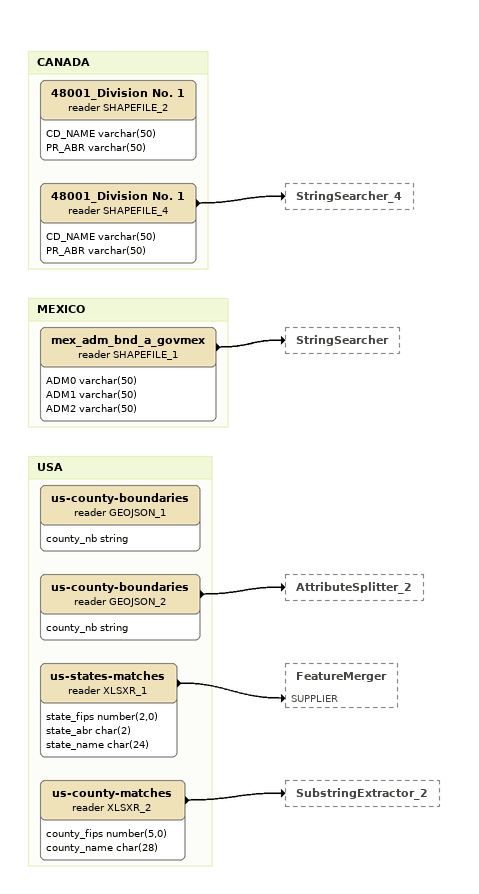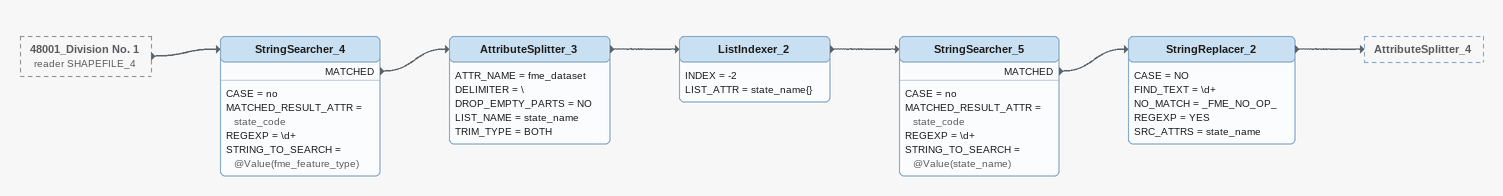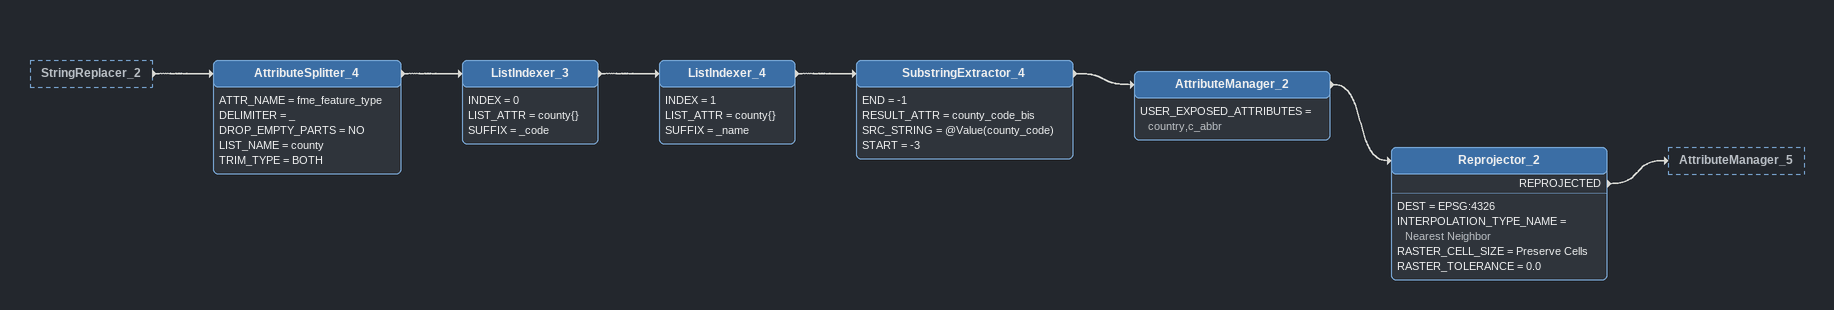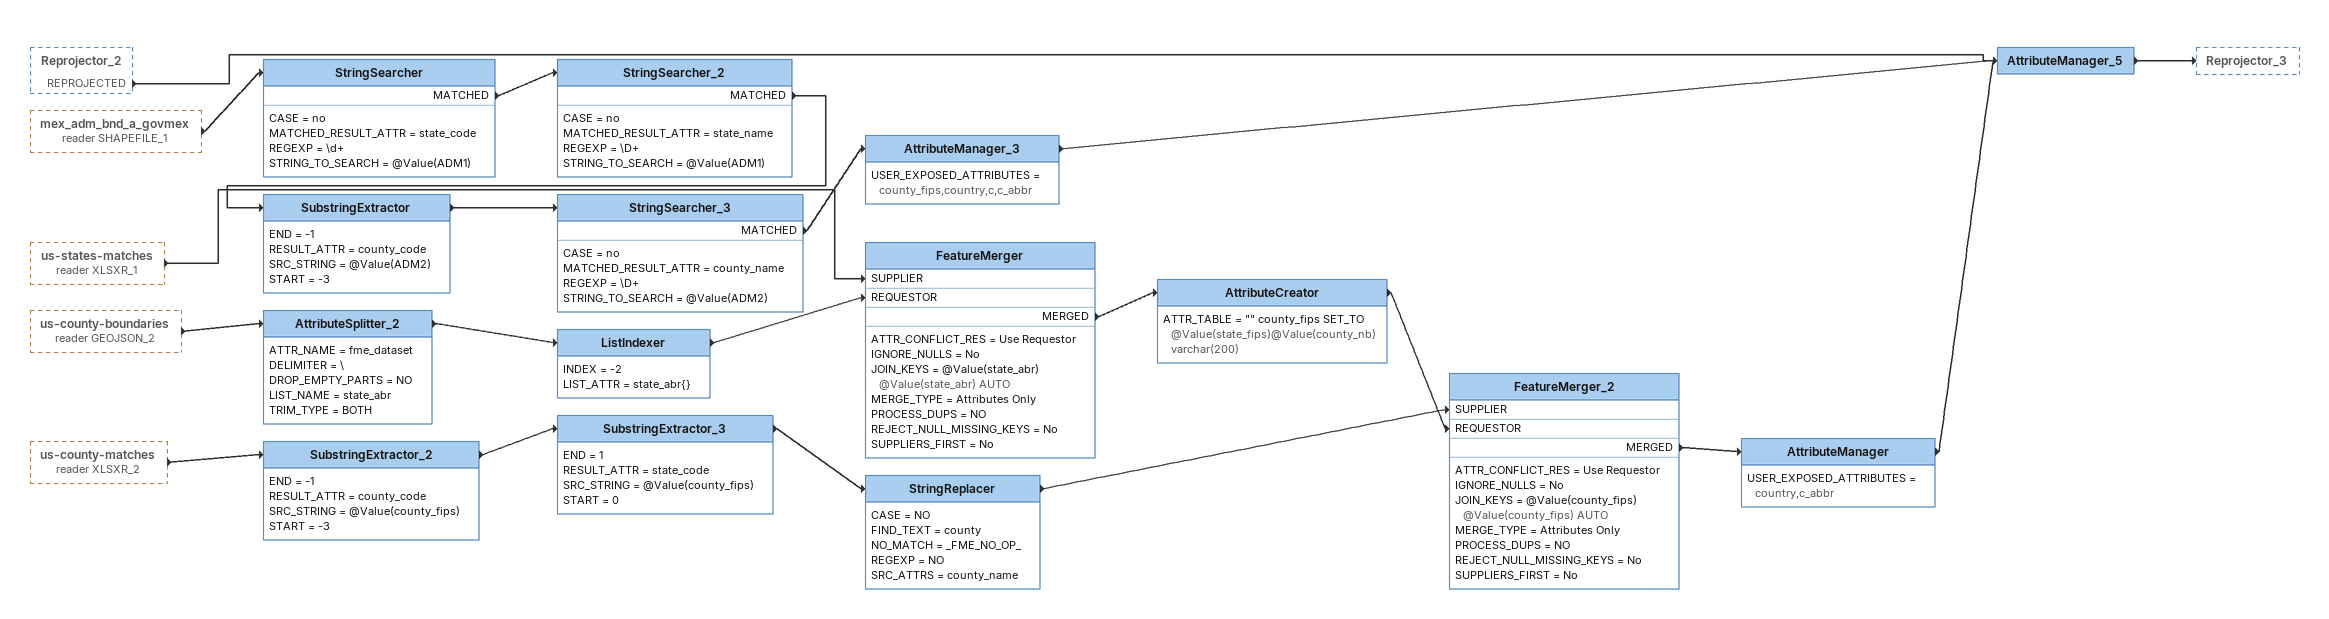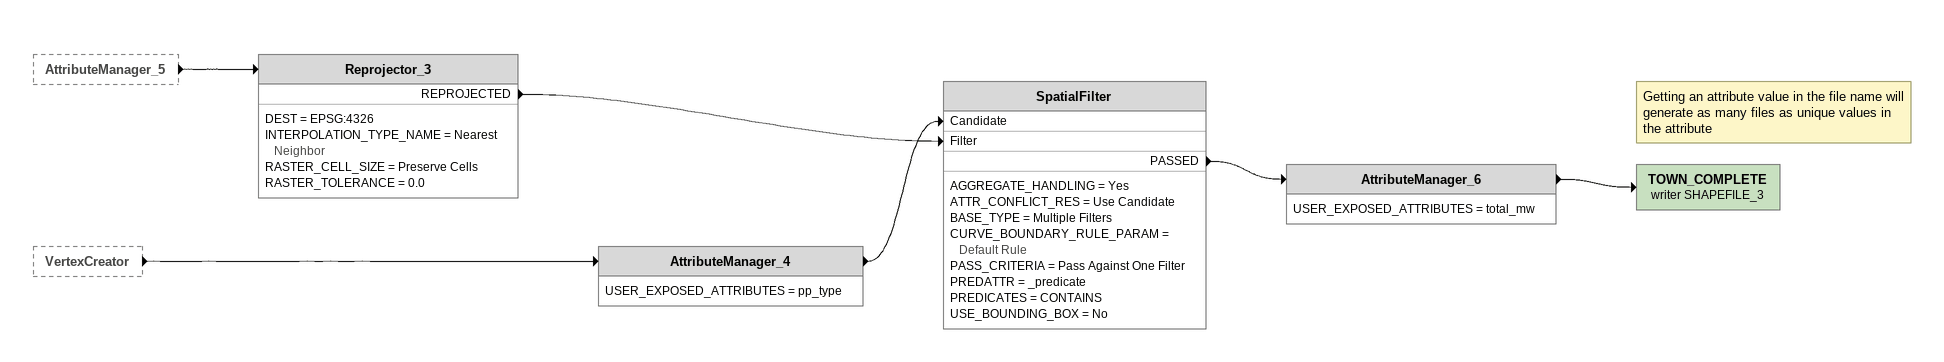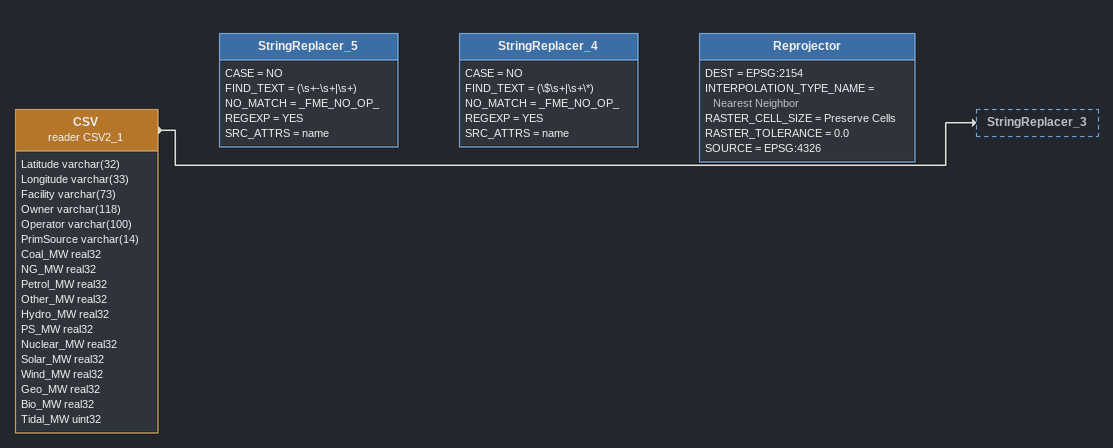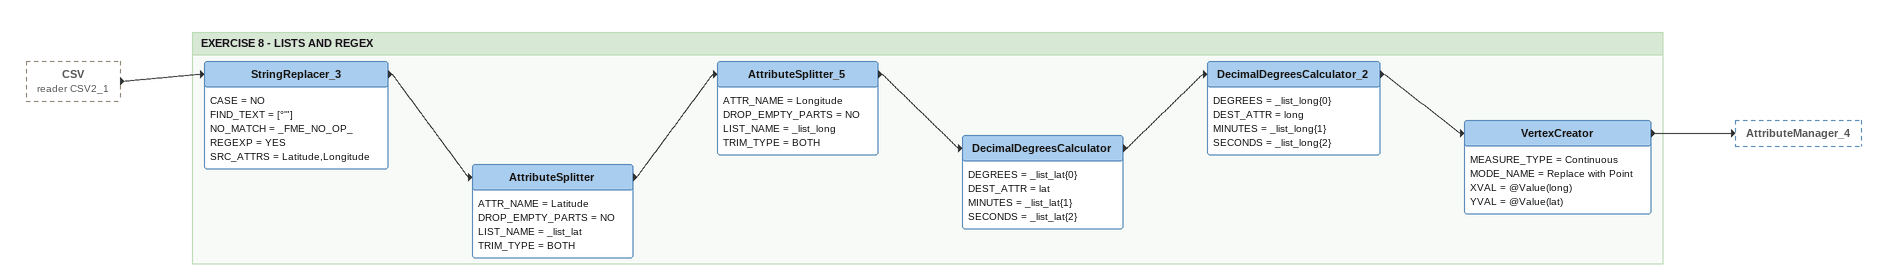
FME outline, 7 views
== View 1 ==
Bookmark: CANADA
48001_Division No. 1 (reader SHAPEFILE_2)
    attributes: CD_NAME varchar(50), PR_ABR varchar(50)
48001_Division No. 1 (reader SHAPEFILE_4)
    attributes: CD_NAME varchar(50), PR_ABR varchar(50)
    -> StringSearcher_4

Bookmark: MEXICO
mex_adm_bnd_a_govmex (reader SHAPEFILE_1)
    attributes: ADM0 varchar(50), ADM1 varchar(50), ADM2 varchar(50)
    -> StringSearcher

Bookmark: USA
us-county-boundaries (reader GEOJSON_1)
    attributes: county_nb string
us-county-boundaries (reader GEOJSON_2)
    attributes: county_nb string
    -> AttributeSplitter_2
us-states-matches (reader XLSXR_1)
    attributes: state_fips number(2,0), state_abr char(2), state_name char(24)
    -> FeatureMerger [SUPPLIER]
us-county-matches (reader XLSXR_2)
    attributes: county_fips number(5,0), county_name char(28)
    -> SubstringExtractor_2

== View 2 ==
48001_Division No. 1 (reader SHAPEFILE_4) [outside]
    -> StringSearcher_4
StringSearcher_4
    CASE = no
    MATCHED_RESULT_ATTR = state_code
    REGEXP = \d+
    STRING_TO_SEARCH = @Value(fme_feature_type)
    MATCHED -> AttributeSplitter_3
AttributeSplitter_3
    ATTR_NAME = fme_dataset
    DELIMITER = \
    DROP_EMPTY_PARTS = NO
    LIST_NAME = state_name
    TRIM_TYPE = BOTH
    -> ListIndexer_2
ListIndexer_2
    INDEX = -2
    LIST_ATTR = state_name{}
    -> StringSearcher_5
StringSearcher_5
    CASE = no
    MATCHED_RESULT_ATTR = state_code
    REGEXP = \d+
    STRING_TO_SEARCH = @Value(state_name)
    MATCHED -> StringReplacer_2
StringReplacer_2
    CASE = NO
    FIND_TEXT = \d+
    NO_MATCH = _FME_NO_OP_
    REGEXP = YES
    SRC_ATTRS = state_name
    -> AttributeSplitter_4

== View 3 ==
StringReplacer_2 [outside]
    -> AttributeSplitter_4
AttributeSplitter_4
    ATTR_NAME = fme_feature_type
    DELIMITER = _
    DROP_EMPTY_PARTS = NO
    LIST_NAME = county
    TRIM_TYPE = BOTH
    -> ListIndexer_3
ListIndexer_3
    INDEX = 0
    LIST_ATTR = county{}
    SUFFIX = _code
    -> ListIndexer_4
ListIndexer_4
    INDEX = 1
    LIST_ATTR = county{}
    SUFFIX = _name
    -> SubstringExtractor_4
SubstringExtractor_4
    END = -1
    RESULT_ATTR = county_code_bis
    SRC_STRING = @Value(county_code)
    START = -3
    -> AttributeManager_2
AttributeManager_2
    USER_EXPOSED_ATTRIBUTES = country,c_abbr
    -> Reprojector_2
Reprojector_2
    DEST = EPSG:4326
    INTERPOLATION_TYPE_NAME = Nearest Neighbor
    RASTER_CELL_SIZE = Preserve Cells
    RASTER_TOLERANCE = 0.0
    REPROJECTED -> AttributeManager_5

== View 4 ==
Reprojector_2 [outside]
    REPROJECTED -> AttributeManager_5
mex_adm_bnd_a_govmex (reader SHAPEFILE_1) [outside]
    -> StringSearcher
us-states-matches (reader XLSXR_1) [outside]
    -> FeatureMerger [SUPPLIER]
us-county-boundaries (reader GEOJSON_2) [outside]
    -> AttributeSplitter_2
us-county-matches (reader XLSXR_2) [outside]
    -> SubstringExtractor_2
StringSearcher
    CASE = no
    MATCHED_RESULT_ATTR = state_code
    REGEXP = \d+
    STRING_TO_SEARCH = @Value(ADM1)
    MATCHED -> StringSearcher_2
StringSearcher_2
    CASE = no
    MATCHED_RESULT_ATTR = state_name
    REGEXP = \D+
    STRING_TO_SEARCH = @Value(ADM1)
    MATCHED -> SubstringExtractor
SubstringExtractor
    END = -1
    RESULT_ATTR = county_code
    SRC_STRING = @Value(ADM2)
    START = -3
    -> StringSearcher_3
StringSearcher_3
    CASE = no
    MATCHED_RESULT_ATTR = county_name
    REGEXP = \D+
    STRING_TO_SEARCH = @Value(ADM2)
    MATCHED -> AttributeManager_3
AttributeManager_3
    USER_EXPOSED_ATTRIBUTES = county_fips,country,c,c_abbr
    -> AttributeManager_5
AttributeSplitter_2
    ATTR_NAME = fme_dataset
    DELIMITER = \
    DROP_EMPTY_PARTS = NO
    LIST_NAME = state_abr
    TRIM_TYPE = BOTH
    -> ListIndexer
ListIndexer
    INDEX = -2
    LIST_ATTR = state_abr{}
    -> FeatureMerger [REQUESTOR]
FeatureMerger
    ATTR_CONFLICT_RES = Use Requestor
    IGNORE_NULLS = No
    JOIN_KEYS = @Value(state_abr) @Value(state_abr) AUTO
    MERGE_TYPE = Attributes Only
    PROCESS_DUPS = NO
    REJECT_NULL_MISSING_KEYS = No
    SUPPLIERS_FIRST = No
    MERGED -> AttributeCreator
AttributeCreator
    ATTR_TABLE = "" county_fips SET_TO @Value(state_fips)@Value(county_nb) varchar(200)
    -> FeatureMerger_2 [REQUESTOR]
SubstringExtractor_2
    END = -1
    RESULT_ATTR = county_code
    SRC_STRING = @Value(county_fips)
    START = -3
    -> SubstringExtractor_3
SubstringExtractor_3
    END = 1
    RESULT_ATTR = state_code
    SRC_STRING = @Value(county_fips)
    START = 0
    -> StringReplacer
StringReplacer
    CASE = NO
    FIND_TEXT = county
    NO_MATCH = _FME_NO_OP_
    REGEXP = NO
    SRC_ATTRS = county_name
    -> FeatureMerger_2 [SUPPLIER]
FeatureMerger_2
    ATTR_CONFLICT_RES = Use Requestor
    IGNORE_NULLS = No
    JOIN_KEYS = @Value(county_fips) @Value(county_fips) AUTO
    MERGE_TYPE = Attributes Only
    PROCESS_DUPS = NO
    REJECT_NULL_MISSING_KEYS = No
    SUPPLIERS_FIRST = No
    MERGED -> AttributeManager
AttributeManager
    USER_EXPOSED_ATTRIBUTES = country,c_abbr
    -> AttributeManager_5
AttributeManager_5
    -> Reprojector_3

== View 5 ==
AttributeManager_5 [outside]
    -> Reprojector_3
VertexCreator [outside]
    -> AttributeManager_4
Reprojector_3
    DEST = EPSG:4326
    INTERPOLATION_TYPE_NAME = Nearest Neighbor
    RASTER_CELL_SIZE = Preserve Cells
    RASTER_TOLERANCE = 0.0
    REPROJECTED -> SpatialFilter [Filter]
AttributeManager_4
    USER_EXPOSED_ATTRIBUTES = pp_type
    -> SpatialFilter [Candidate]
SpatialFilter
    AGGREGATE_HANDLING = Yes
    ATTR_CONFLICT_RES = Use Candidate
    BASE_TYPE = Multiple Filters
    CURVE_BOUNDARY_RULE_PARAM = Default Rule
    PASS_CRITERIA = Pass Against One Filter
    PREDATTR = _predicate
    PREDICATES = CONTAINS
    USE_BOUNDING_BOX = No
    PASSED -> AttributeManager_6
AttributeManager_6
    USER_EXPOSED_ATTRIBUTES = total_mw
    -> TOWN_COMPLETE (writer SHAPEFILE_3)
Note: Getting an attribute value in the file name will generate as many files as unique values in the attribute
TOWN_COMPLETE (writer SHAPEFILE_3)

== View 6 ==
CSV (reader CSV2_1)
    attributes: Latitude varchar(32), Longitude varchar(33), Facility varchar(73), Owner varchar(118), Operator varchar(100), PrimSource varchar(14), Coal_MW real32, NG_MW real32, Petrol_MW real32, Other_MW real32, Hydro_MW real32, PS_MW real32, Nuclear_MW real32, Solar_MW real32, Wind_MW real32, Geo_MW real32, Bio_MW real32, Tidal_MW uint32
    -> StringReplacer_3
StringReplacer_5
    CASE = NO
    FIND_TEXT = (\s+-\s+|\s+)
    NO_MATCH = _FME_NO_OP_
    REGEXP = YES
    SRC_ATTRS = name
StringReplacer_4
    CASE = NO
    FIND_TEXT = (\$\s+|\s+\*)
    NO_MATCH = _FME_NO_OP_
    REGEXP = YES
    SRC_ATTRS = name
Reprojector
    DEST = EPSG:2154
    INTERPOLATION_TYPE_NAME = Nearest Neighbor
    RASTER_CELL_SIZE = Preserve Cells
    RASTER_TOLERANCE = 0.0
    SOURCE = EPSG:4326

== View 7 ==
CSV (reader CSV2_1) [outside]
    -> StringReplacer_3

Bookmark: EXERCISE 8 - LISTS AND REGEX
StringReplacer_3
    CASE = NO
    FIND_TEXT = [°'"]
    NO_MATCH = _FME_NO_OP_
    REGEXP = YES
    SRC_ATTRS = Latitude,Longitude
    -> AttributeSplitter
AttributeSplitter
    ATTR_NAME = Latitude
    DROP_EMPTY_PARTS = NO
    LIST_NAME = _list_lat
    TRIM_TYPE = BOTH
    -> AttributeSplitter_5
AttributeSplitter_5
    ATTR_NAME = Longitude
    DROP_EMPTY_PARTS = NO
    LIST_NAME = _list_long
    TRIM_TYPE = BOTH
    -> DecimalDegreesCalculator
DecimalDegreesCalculator
    DEGREES = _list_lat{0}
    DEST_ATTR = lat
    MINUTES = _list_lat{1}
    SECONDS = _list_lat{2}
    -> DecimalDegreesCalculator_2
DecimalDegreesCalculator_2
    DEGREES = _list_long{0}
    DEST_ATTR = long
    MINUTES = _list_long{1}
    SECONDS = _list_long{2}
    -> VertexCreator
VertexCreator
    MEASURE_TYPE = Continuous
    MODE_NAME = Replace with Point
    XVAL = @Value(long)
    YVAL = @Value(lat)
    -> AttributeManager_4
